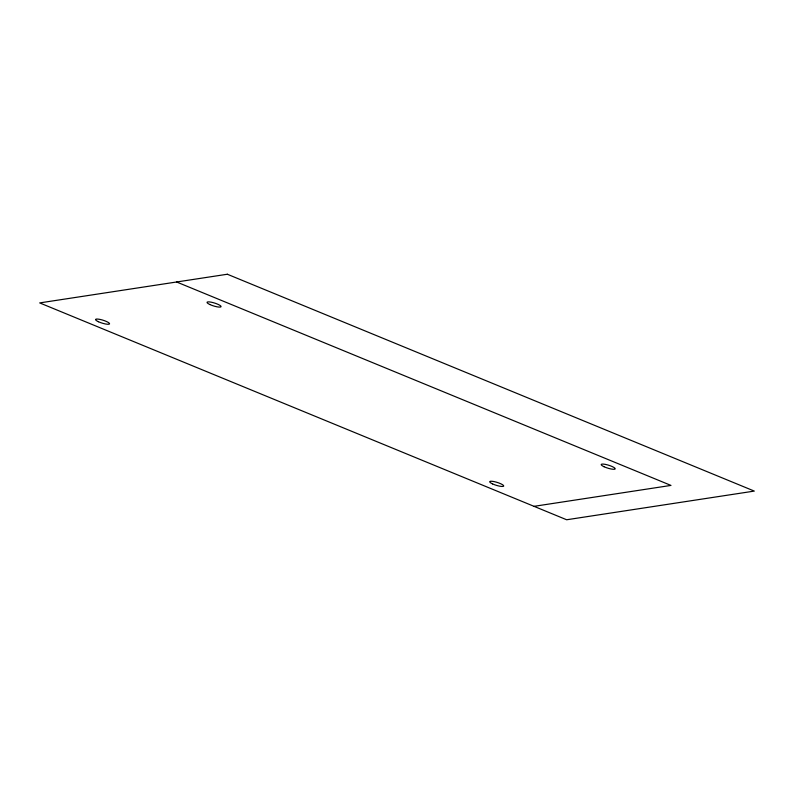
<?xml version="1.0" encoding="UTF-8"?>
<svg xmlns="http://www.w3.org/2000/svg" width="794" height="794" viewBox="0 0 794 794"><rect width="100%" height="100%" fill="white"/><g stroke="black" fill="none" stroke-linecap="round" stroke-linejoin="round"><path stroke-width="1.19" d="M534.034 506.334L670.97 485.412L176.625 281.989M227.342 274.238L39.7 302.911L566.658 519.762L754.3 491.089L227.342 274.238M209.894 304.539A7.345 1.528 17.3 0 0 221.05 306.732A7.345 1.528 17.3 0 0 211.244 302.186A7.345 1.528 17.3 0 0 209.894 304.539M98.387 321.709A7.345 1.528 17.3 0 0 109.542 323.902A7.345 1.528 17.3 0 0 99.736 319.357A7.345 1.528 17.3 0 0 98.387 321.709M492.538 483.903A7.345 1.528 17.3 0 0 503.684 486.107A7.345 1.528 17.3 0 0 493.878 481.551A7.345 1.528 17.3 0 0 492.538 483.903M604.045 466.733A7.345 1.528 17.3 0 0 615.191 468.926A7.345 1.528 17.3 0 0 605.385 464.381A7.345 1.528 17.3 0 0 604.045 466.733"/></g></svg>
